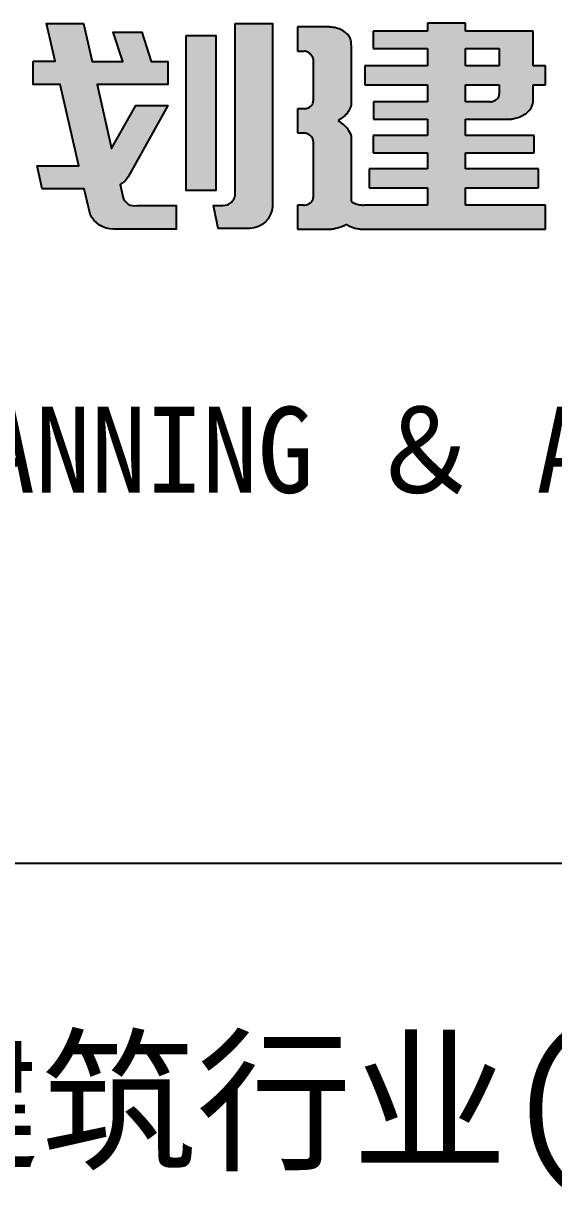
# Model space of a CAD drawing. Extents: x -173215 to 463891, y -864580 to -620646.
# Drawn here: x -12957 to -12113, y -703955 to -702097 of the extents above; entities that cross this region are included whole.
import ezdxf
from ezdxf.enums import TextEntityAlignment as Align

# ---------------------------------------------------------------- set-up
doc = ezdxf.new("R2010")
doc.units = 0
doc.header["$LTSCALE"] = 500
doc.header["$MEASUREMENT"] = 0
doc.layers.get('0').update_dxf_attribs({"linetype": 'CONTINUOUS'})
doc.layers.add('WALL', color=6, linetype='CONTINUOUS')
doc.layers.add('图框', color=4, linetype='CONTINUOUS')
doc.styles.add('iIcon2', font='')
doc.styles.add('图框艺术体', font='simhei.ttf', dxfattribs={"width": 0.9})
doc.styles.get('iIcon2').set_extended_font_data('SimSun')

# ---------------------------------------------------------------- blocks, each defined once
blk = doc.blocks.new('A1')
h = blk.add_hatch(color=0)
h.dxf.hatch_style = 1
edge = h.paths.add_edge_path()
edge.add_line((499907.9289028043, 391799.8102194821), (499804.6575156818, 391799.8102194822))
edge.add_line((499804.6575156818, 391799.8102194822), (499804.6575156818, 391812.8723855542))
edge.add_line((499804.6575156818, 391812.8723855542), (499746.2662531775, 391812.8723855542))
edge.add_line((499746.2662531775, 391812.8723855542), (499746.2662531776, 391799.8102194822))
edge.add_line((499746.2662531776, 391799.8102194822), (499663.0551200981, 391799.8102194821))
edge.add_line((499663.0551200981, 391799.8102194821), (499663.055120098, 391771.390772095))
edge.add_line((499663.055120098, 391771.390772095), (499746.2662531776, 391771.3907720951))
edge.add_line((499746.2662531776, 391771.3907720951), (499746.2662531776, 391743.1962322638))
edge.add_line((499746.2662531776, 391743.1962322638), (499650.3385152966, 391743.1962322636))
edge.add_line((499650.3385152966, 391743.1962322636), (499650.3385152966, 391711.9906454532))
edge.add_line((499650.3385152966, 391711.9906454532), (499746.2662531775, 391711.9906454532))
edge.add_line((499746.2662531775, 391711.9906454532), (499746.2662531776, 391683.8175802907))
edge.add_line((499746.2662531776, 391683.8175802907), (499663.2676734882, 391683.8175802907))
edge.add_line((499663.2676734882, 391683.8175802907), (499663.2676734882, 391655.3877932482))
edge.add_line((499663.2676734882, 391655.3877932482), (499746.2662531775, 391655.3877932482))
edge.add_line((499746.2662531775, 391655.3877932482), (499746.2662531775, 391628.6634728641))
edge.add_line((499746.2662531775, 391628.6634728641), (499663.1423936758, 391628.6634728641))
edge.add_line((499663.1423936758, 391628.6634728641), (499663.1423936758, 391600.1255171203))
edge.add_line((499663.1423936758, 391600.1255171203), (499746.2662531775, 391600.1255171202))
edge.add_line((499746.2662531775, 391600.1255171202), (499746.2662531775, 391573.5053886473))
edge.add_line((499746.2662531775, 391573.5053886473), (499656.7320086561, 391573.5053886474))
edge.add_line((499656.7320086561, 391573.5053886474), (499656.7320086561, 391542.1948145677))
edge.add_line((499656.7320086561, 391542.1948145677), (499746.2662531774, 391542.1948145676))
edge.add_line((499746.2662531774, 391542.1948145676), (499746.2662531775, 391514.1287250693))
edge.add_line((499746.2662531775, 391514.1287250693), (499648.8725882611, 391514.128741846))
edge.add_spline(control_points=[(499648.8725882588, 391514.128741846), (499647.516805486, 391514.1248151271), (499646.1607248433, 391514.1965286431), (499641.7445433073, 391514.678954967), (499638.7324416775, 391515.4083780448), (499634.4495737447, 391517.0801189559), (499633.0368026386, 391517.7518299996), (499631.6948611921, 391518.5173174875)], knot_values=[0.9513714849087886, 0.9513714849087886, 0.9513714849087886, 0.9513714849087886, 1.090703220191351, 1.090703220191351, 1.408924883728573, 1.408924883728573, 1.574416654039366, 1.574416654039366, 1.574416654039366, 1.574416654039366], degree=3, periodic=0)
edge.add_line((499631.6948611921, 391518.5173174875), (499629.6768083906, 391519.8315117532))
edge.add_line((499629.6768083906, 391519.8315117532), (499629.6768083906, 391627.6929589767))
edge.add_spline(control_points=[(499629.6768083906, 391627.6929589767), (499629.0389010403, 391629.6955345451), (499628.2299742769, 391631.6691520484), (499625.6602429506, 391636.7476009296), (499623.6198191801, 391639.7757828386), (499618.9745301421, 391645.1443308506), (499616.4492767555, 391647.5229899169), (499613.6413075626, 391649.6886044737)], knot_values=[3.391103965101848, 3.391103965101848, 3.391103965101848, 3.391103965101848, 3.526234999189308, 3.526234999189308, 3.747079914326613, 3.747079914326613, 3.94529361934048, 3.94529361934048, 3.94529361934048, 3.94529361934048], degree=3, periodic=0)
edge.add_line((499613.6413075626, 391649.6886044737), (499609.5170604697, 391652.986123019))
edge.add_line((499609.5170604697, 391652.986123019), (499613.7215037394, 391656.0837060186))
edge.add_spline(control_points=[(499613.7215037394, 391656.0837060186), (499615.566837668, 391657.4344776521), (499617.2881708091, 391658.8832742923), (499621.4332136043, 391662.8945350292), (499623.6285346302, 391665.5901668347), (499627.1918020804, 391671.2635780823), (499628.5600892682, 391674.2407480872), (499629.5387159159, 391677.4342343109), (499629.5829340947, 391677.5820117931), (499629.6261334103, 391677.7299442384)], knot_values=[2.311832462008515, 2.311832462008515, 2.311832462008515, 2.311832462008515, 2.450793033216761, 2.450793033216761, 2.675985772782195, 2.675985772782195, 2.901178512347629, 2.901178512347629, 2.912092230434895, 2.912092230434895, 2.912092230434895, 2.912092230434895], degree=3, periodic=0)
edge.add_line((499629.6261334103, 391677.7299442383), (499629.6261334103, 391775.9993304876))
edge.add_spline(control_points=[(499629.6261334103, 391775.9993304876), (499629.630080546, 391778.1625855921), (499629.5176349047, 391779.8966171443), (499629.2926283568, 391783.6265630543), (499628.8393377613, 391786.0289184858), (499626.7663480617, 391790.6016039109), (499625.3315646446, 391792.8036633595), (499621.7281981602, 391796.8727997523), (499619.5595313578, 391798.7384310508), (499614.6276976406, 391801.9682940993), (499611.8652945107, 391803.3316295663), (499605.9514387894, 391805.4305459041), (499602.8008605887, 391806.1657647682), (499597.7860857357, 391806.7684625977), (499595.9719772948, 391806.8768094087), (499594.1578709034, 391806.8765785517)], knot_values=[-0.09946393604087977, -0.09946393604087977, -0.09946393604087977, -0.09946393604087977, 0.07948016177026485, 0.07948016177026485, 0.3479203152235475, 0.3479203152235475, 0.6163604686768303, 0.6163604686768303, 0.884800622130113, 0.884800622130113, 1.153240775583396, 1.153240775583396, 1.421680929036679, 1.421680929036679, 1.570955397518689, 1.570955397518689, 1.570955397518689, 1.570955397518689], degree=3, periodic=0)
edge.add_line((499594.1578719218, 391806.8765785193), (499547.0065997255, 391806.8765785193))
edge.add_line((499547.0065997255, 391806.8765785193), (499547.0065997255, 391767.2103699229))
edge.add_line((499547.0065997255, 391767.2103699229), (499557.3011671106, 391767.2103699229))
edge.add_spline(control_points=[(499557.301167111, 391767.2103699229), (499559.7906281099, 391766.8415706282), (499561.530858275, 391766.1187200162), (499564.3205810933, 391764.4915974619), (499565.6203750136, 391763.3921081147), (499568.07310273, 391761.0128298), (499569.1183029701, 391759.6603405565), (499570.4085476788, 391757.2990942172), (499570.8064099727, 391756.3680350843), (499571.2883611631, 391754.2152674938)], knot_values=[3.386551680851742, 3.386551680851742, 3.386551680851742, 3.386551680851742, 3.627015090191965, 3.627015090191965, 3.904526008478623, 3.904526008478623, 4.182036926765281, 4.182036926765281, 4.349186330027427, 4.349186330027427, 4.349186330027427, 4.349186330027427], degree=3, periodic=0)
edge.add_line((499571.2883611631, 391754.2152674938), (499571.2883611631, 391684.5541656874))
edge.add_spline(control_points=[(499571.2883611631, 391685.3483910699), (499571.2927789426, 391685.2113248752), (499571.2908990225, 391684.9785081674), (499571.237864952, 391683.6543733178), (499571.0284694527, 391682.5704378734), (499570.2232756086, 391680.2623889592), (499569.5479114454, 391679.0692386188), (499567.8548943002, 391676.9568842758), (499566.8385217928, 391676.0361613174), (499564.1445981266, 391674.2111195196), (499562.36335759, 391673.4491224194), (499559.5623151378, 391672.7810438627), (499558.6068548425, 391672.6371838089), (499557.3785872198, 391672.5640585373)], knot_values=[-1.487500499190211, -1.487500499190211, -1.487500499190211, -1.487500499190211, -1.436353530280068, -1.436353530280068, -1.196218717986405, -1.196218717986405, -0.8982293874048811, -0.8982293874048811, -0.6002400568233572, -0.6002400568233572, -0.187335728827086, -0.187335728827086, 0.01911643517104955, 0.01911643517104955, 0.01911643517104955, 0.01911643517104955], degree=3, periodic=0)
edge.add_line((499557.3785872198, 391672.5640585373), (499546.9362178085, 391672.5640585373))
edge.add_line((499546.9362178085, 391672.5640585373), (499546.9362178083, 391632.6600378691))
edge.add_line((499546.9362178083, 391632.6600378691), (499557.2068553419, 391632.6600378691))
edge.add_spline(control_points=[(499557.2068553419, 391632.6600378691), (499559.5083405227, 391632.2924965217), (499561.016320444, 391631.8139085879), (499563.6968602023, 391630.5742917169), (499564.8880929395, 391629.847201985), (499567.037737794, 391628.1323806124), (499567.996149875, 391627.1440675079), (499569.593819221, 391624.9474751431), (499570.2322340413, 391623.7384831654), (499570.9533816069, 391621.6305217981), (499571.1524369888, 391620.7718924236), (499571.2897688014, 391619.4124092435)], knot_values=[0.09832068293461194, 0.09832068293461194, 0.09832068293461194, 0.09832068293461194, 0.3878882526098777, 0.3878882526098777, 0.6477281066924279, 0.6477281066924279, 0.907567960774978, 0.907567960774978, 1.167407814857528, 1.167407814857528, 1.336230672169579, 1.336230672169579, 1.336230672169579, 1.336230672169579], degree=3, periodic=0)
edge.add_line((499571.2897688014, 391619.4124092435), (499571.2897688014, 391526.7484184753))
edge.add_spline(control_points=[(499571.2897688014, 391526.7484184753), (499571.2432588252, 391525.2958664132), (499570.9594635144, 391523.9876287159), (499569.9252842258, 391521.4318371353), (499569.1367715331, 391520.2025097169), (499567.2021210566, 391518.061759366), (499566.0570793106, 391517.1483810305), (499563.1472797061, 391515.4443433839), (499561.3004047734, 391514.7807648817), (499558.4304838814, 391514.2649048068), (499557.4570714199, 391514.172593714), (499556.4326542526, 391514.1601417142)], knot_values=[1.586367827487998, 1.586367827487998, 1.586367827487998, 1.586367827487998, 1.872585217741985, 1.872585217741985, 2.185500725120694, 2.185500725120694, 2.498416232499404, 2.498416232499404, 2.909300387812437, 2.909300387812437, 3.114742465468954, 3.114742465468954, 3.114742465468954, 3.114742465468954], degree=3, periodic=0)
edge.add_line((499556.4326542526, 391514.1601417142), (499546.9756316818, 391514.1601417142))
edge.add_line((499546.9756316818, 391514.1601417142), (499546.9756316818, 391474.3603129571))
edge.add_line((499546.9756316818, 391474.3603129571), (499594.8732371089, 391474.3603129571))
edge.add_spline(control_points=[(499594.8732371089, 391474.3603129571), (499597.347924398, 391474.5326031277), (499599.8075709335, 391474.8350379792), (499606.4390101631, 391476.0109823354), (499610.5344675842, 391477.1424289733), (499616.3082343909, 391479.3529462261), (499618.1572186719, 391480.1659679008), (499619.9399941821, 391481.0573092905)], knot_values=[1.657599925298069, 1.657599925298069, 1.657599925298069, 1.657599925298069, 1.788930252808407, 1.788930252808407, 2.017152723414768, 2.017152723414768, 2.129372264282285, 2.129372264282285, 2.129372264282285, 2.129372264282285], degree=3, periodic=0)
edge.add_line((499619.9399941824, 391481.0573092906), (499621.685689452, 391482.0428074906))
edge.add_line((499621.685689452, 391482.0428074906), (499623.644365761, 391480.9910457135))
edge.add_spline(control_points=[(499623.644365761, 391480.9910457135), (499625.5421775923, 391479.9557472126), (499627.5371106262, 391479.0241726884), (499633.0837820895, 391476.8375387602), (499636.7753456454, 391475.7919964125), (499642.4241243594, 391474.7719807512), (499644.2978630919, 391474.522864885), (499646.1840852991, 391474.3603129571)], knot_values=[0.9723196980382531, 0.9723196980382531, 0.9723196980382531, 0.9723196980382531, 1.11294085342267, 1.11294085342267, 1.348800516823549, 1.348800516823549, 1.463491189088361, 1.463491189088361, 1.463491189088361, 1.463491189088361], degree=3, periodic=0)
edge.add_line((499646.1840852991, 391474.3603129571), (499927.0488544334, 391474.3603129571))
edge.add_line((499927.0488544334, 391474.3603129571), (499927.0488544334, 391514.1287250693))
edge.add_line((499927.0488544334, 391514.1287250693), (499804.6575156818, 391514.1287250694))
edge.add_line((499804.6575156818, 391514.1287250694), (499804.6575156818, 391542.1948145677))
edge.add_line((499804.6575156818, 391542.1948145677), (499916.0256385598, 391542.1948145677))
edge.add_line((499916.0256385598, 391542.1948145677), (499916.0256385597, 391573.5053886473))
edge.add_line((499916.0256385597, 391573.5053886473), (499804.6575156818, 391573.5053886473))
edge.add_line((499804.6575156818, 391573.5053886473), (499804.6575156818, 391600.1255171202))
edge.add_line((499804.6575156818, 391600.1255171202), (499909.599769519, 391600.1255171202))
edge.add_line((499909.599769519, 391600.1255171202), (499909.599769519, 391628.6634728641))
edge.add_line((499909.599769519, 391628.6634728641), (499804.6575156816, 391628.6634728641))
edge.add_line((499804.6575156816, 391628.6634728641), (499804.6575156819, 391655.3877932482))
edge.add_line((499804.6575156819, 391655.3877932482), (499872.7526750282, 391655.3877932482))
edge.add_spline(control_points=[(499872.7526750282, 391655.3877932482), (499874.639772462, 391655.5521934999), (499876.5111486797, 391655.8228072897), (499881.5256230669, 391656.8431100572), (499884.5966459165, 391657.7996099254), (499890.3309489737, 391660.2613686182), (499892.9936555433, 391661.7663203101), (499897.7516112896, 391665.2139295115), (499899.8464083862, 391667.1559384646), (499903.3586752978, 391671.3402198555), (499904.776251631, 391673.5815665229), (499906.8811853203, 391678.2251416138), (499907.5694620732, 391680.6269946482), (499908.0292847187, 391684.1367406719), (499908.097271906, 391685.2275973131), (499908.0908505413, 391686.3182430553)], knot_values=[-1.46233434582702, -1.46233434582702, -1.46233434582702, -1.46233434582702, -1.321737701097408, -1.321737701097408, -1.078275998243133, -1.078275998243133, -0.8348142953888574, -0.8348142953888574, -0.5913525925345822, -0.5913525925345822, -0.3478908896803069, -0.3478908896803069, -0.1044291868260317, -0.1044291868260317, 0.004710103025224788, 0.004710103025224788, 0.004710103025224788, 0.004710103025224788], degree=3, periodic=0)
edge.add_line((499908.0908505413, 391686.3182430553), (499908.0907812138, 391711.9906454532))
edge.add_line((499908.0907812138, 391711.9906454532), (499927.0981217756, 391711.9906454532))
edge.add_line((499927.0981217756, 391711.9906454532), (499927.0981217756, 391743.1962322636))
edge.add_line((499927.0981217756, 391743.1962322636), (499907.9289028043, 391743.1962322638))
edge.add_line((499907.9289028043, 391743.1962322638), (499907.9289028043, 391799.8102194821))
h.paths.add_polyline_path([(499804.6575156818, 391771.3907720951), (499855.983216278, 391771.3907720951), (499855.9832162781, 391743.1962322638), (499804.6575156818, 391743.1962322638)], flags=16)
edge = h.paths.add_edge_path(flags=16)
edge.add_line((499804.6575156818, 391711.9906454532), (499855.9846239163, 391711.9906454532))
edge.add_line((499855.9846239163, 391711.9906454532), (499855.9846239163, 391696.3831893447))
edge.add_spline(control_points=[(499855.9846239163, 391696.3831893457), (499855.9744802449, 391695.1333386215), (499855.7579818387, 391693.9193547678), (499854.9054273614, 391691.4931697166), (499854.2255796466, 391690.2991295288), (499852.5232004779, 391688.1866953457), (499851.5019423171, 391687.266763504), (499848.7997911511, 391685.447636748), (499847.016149313, 391684.6902323679), (499844.2128749122, 391684.0291747605), (499843.2569022771, 391683.8876797855), (499842.0382513763, 391683.8175802907)], knot_values=[1.650999810835775, 1.650999810835775, 1.650999810835775, 1.650999810835775, 1.918465449896058, 1.918465449896058, 2.217066645749255, 2.217066645749255, 2.515667841602451, 2.515667841602451, 2.928564907150825, 2.928564907150825, 3.135013439925012, 3.135013439925012, 3.135013439925012, 3.135013439925012], degree=3, periodic=0)
edge.add_line((499842.0382513763, 391683.8175802907), (499804.6575156818, 391683.8175802908))
edge.add_line((499804.6575156818, 391683.8175802908), (499804.6575156818, 391711.9906454532))
at = {"layer": 'WALL', "color": 0}
for p, q in [((499594.1573618772, 391806.8765785193), (499547.0065997255, 391806.8765785193)), ((499547.0065997255, 391806.8765785193), (499547.0065997255, 391767.2103699229)), ((499804.6575156818, 391812.8723855542), (499746.2662531775, 391812.8723855542)), ((499746.2662531775, 391812.8723855542), (499746.2662531776, 391799.8102194822)), ((499804.6575156818, 391799.8102194822), (499804.6575156818, 391812.8723855542)), ((499746.2662531776, 391799.8102194822), (499663.0551200981, 391799.8102194821)), ((499663.0551200981, 391799.8102194821), (499663.055120098, 391771.390772095)), ((499907.9289028043, 391799.8102194821), (499804.6575156818, 391799.8102194822)), ((499907.9289028043, 391743.1962322638), (499907.9289028043, 391799.8102194821)), ((499547.0065997255, 391767.2103699229), (499557.301167111, 391767.2103699229)), ((499629.6261334103, 391677.7299442384), (499629.6261334103, 391775.9993304876)), ((499663.055120098, 391771.390772095), (499746.2662531776, 391771.3907720951)), ((499746.2662531776, 391771.3907720951), (499746.2662531776, 391743.1962322638)), ((499804.6575156818, 391771.3907720951), (499855.983216278, 391771.3907720951)), ((499804.6575156818, 391743.1962322638), (499804.6575156818, 391771.3907720951)), ((499855.983216278, 391771.3907720951), (499855.9832162781, 391743.1962322638)), ((499571.2883611631, 391754.2152674938), (499571.2883611631, 391685.3483910699)), ((499746.2662531776, 391743.1962322638), (499650.3385152966, 391743.1962322636)), ((499650.3385152966, 391743.1962322636), (499650.3385152966, 391711.9906454532)), ((499855.9832162781, 391743.1962322638), (499804.6575156818, 391743.1962322638)), ((499927.0981217756, 391743.1962322636), (499907.9289028043, 391743.1962322638)), ((499927.0981217756, 391711.9906454532), (499927.0981217756, 391743.1962322636)), ((499650.3385152966, 391711.9906454532), (499746.2662531775, 391711.9906454532)), ((499746.2662531775, 391711.9906454532), (499746.2662531776, 391683.8175802907)), ((499804.6575156818, 391683.8175802908), (499804.6575156818, 391711.9906454532)), ((499804.6575156818, 391711.9906454532), (499855.9846239163, 391711.9906454532)), ((499855.9846239163, 391711.9906454532), (499855.9846239163, 391696.3831893457)), ((499908.0908505413, 391686.3182430553), (499908.0907812138, 391711.9906454532)), ((499908.0907812138, 391711.9906454532), (499927.0981217756, 391711.9906454532)), ((499746.2662531776, 391683.8175802907), (499663.2676734882, 391683.8175802907)), ((499663.2676734882, 391683.8175802907), (499663.2676734882, 391655.3877932482)), ((499842.0382513763, 391683.8175802907), (499804.6575156818, 391683.8175802908)), ((499557.3785872198, 391672.5640585373), (499546.9362178085, 391672.5640585373)), ((499546.9362178085, 391672.5640585373), (499546.9362178083, 391632.6600378691)), ((499613.7215037394, 391656.0837060186), (499609.5170604697, 391652.986123019)), ((499613.6413075626, 391649.6886044737), (499609.5170604697, 391652.986123019)), ((499663.2676734882, 391655.3877932482), (499746.2662531775, 391655.3877932482)), ((499746.2662531775, 391655.3877932482), (499746.2662531775, 391628.6634728641)), ((499804.6575156816, 391628.6634728641), (499804.6575156819, 391655.3877932482)), ((499804.6575156819, 391655.3877932482), (499872.7526750282, 391655.3877932482)), ((499546.9362178083, 391632.6600378691), (499557.2068553419, 391632.6600378691)), ((499629.6768083906, 391519.8315117531), (499629.6768083906, 391627.6929589767)), ((499746.2662531775, 391628.6634728641), (499663.1423936758, 391628.6634728641)), ((499663.1423936758, 391628.6634728641), (499663.1423936758, 391600.1255171203)), ((499909.599769519, 391628.6634728641), (499804.6575156816, 391628.6634728641)), ((499909.599769519, 391600.1255171202), (499909.599769519, 391628.6634728641)), ((499571.2897688014, 391619.4124092435), (499571.2897688014, 391526.7484184753)), ((499663.1423936758, 391600.1255171203), (499746.2662531775, 391600.1255171202)), ((499746.2662531775, 391600.1255171202), (499746.2662531775, 391573.5053886473)), ((499804.6575156818, 391573.5053886473), (499804.6575156818, 391600.1255171202)), ((499804.6575156818, 391600.1255171202), (499909.599769519, 391600.1255171202)), ((499746.2662531775, 391573.5053886473), (499656.7320086561, 391573.5053886474)), ((499656.7320086561, 391573.5053886474), (499656.7320086561, 391542.1948145677)), ((499916.0256385597, 391573.5053886473), (499804.6575156818, 391573.5053886473)), ((499916.0256385598, 391542.1948145677), (499916.0256385597, 391573.5053886473)), ((499656.7320086561, 391542.1948145677), (499746.2662531774, 391542.1948145676)), ((499746.2662531774, 391542.1948145676), (499746.2662531775, 391514.1287250693)), ((499804.6575156818, 391514.1287250694), (499804.6575156818, 391542.1948145677)), ((499804.6575156818, 391542.1948145677), (499916.0256385598, 391542.1948145677)), ((499631.6948611921, 391518.5173174875), (499629.6768083906, 391519.8315117532)), ((499556.4326542526, 391514.1601417142), (499546.9756316818, 391514.1601417142)), ((499546.9756316818, 391514.1601417142), (499546.9756316818, 391474.3603129571)), ((499746.2662531775, 391514.1287250693), (499648.8725882588, 391514.128741846)), ((499927.0488544334, 391514.1287250693), (499804.6575156818, 391514.1287250694)), ((499927.0488544334, 391474.3603129571), (499927.0488544334, 391514.1287250693)), ((499619.9399941821, 391481.0573092905), (499621.685689452, 391482.0428074906)), ((499623.644365761, 391480.9910457135), (499621.685689452, 391482.0428074906)), ((499546.9756316818, 391474.3603129571), (499594.8732371089, 391474.3603129571)), ((499646.1840852991, 391474.3603129571), (499927.0488544334, 391474.3603129571))]:
    blk.add_line(p, q, dxfattribs=at)
for points, knots in [([(499629.6261334103, 391775.9993304876), (499629.630080546, 391778.1625855921), (499629.5176349047, 391779.8966171443), (499629.2926283568, 391783.6265630543), (499628.8393377613, 391786.0289184858), (499626.7663480617, 391790.6016039109), (499625.3315646446, 391792.8036633595), (499621.7281981602, 391796.8727997523), (499619.5595313578, 391798.7384310508), (499614.6276976406, 391801.9682940993), (499611.8652945107, 391803.3316295663), (499605.9514387894, 391805.4305459041), (499602.8008605887, 391806.1657647682), (499597.7860857357, 391806.7684625977), (499595.9719772948, 391806.8768094087), (499594.1578709034, 391806.8765785517)], [-0.09946393604087977, -0.09946393604087977, -0.09946393604087977, -0.09946393604087977, 0.07948016177026485, 0.07948016177026485, 0.3479203152235475, 0.3479203152235475, 0.6163604686768303, 0.6163604686768303, 0.884800622130113, 0.884800622130113, 1.153240775583396, 1.153240775583396, 1.421680929036679, 1.421680929036679, 1.570955397518689, 1.570955397518689, 1.570955397518689, 1.570955397518689]), ([(499571.2883611631, 391754.2152674938), (499570.8064099727, 391756.3680350843), (499570.4085476788, 391757.2990942172), (499569.1183029701, 391759.6603405565), (499568.07310273, 391761.0128298), (499565.6203750136, 391763.3921081147), (499564.3205810933, 391764.4915974619), (499561.530858275, 391766.1187200162), (499559.7906281099, 391766.8415706282), (499557.301167111, 391767.2103699229)], [3.386551680851742, 3.386551680851742, 3.386551680851742, 3.386551680851742, 3.553701084113889, 3.553701084113889, 3.831212002400546, 3.831212002400546, 4.108722920687204, 4.108722920687204, 4.349186330027427, 4.349186330027427, 4.349186330027427, 4.349186330027427]), ([(499842.0382513763, 391683.8175802907), (499843.2569022771, 391683.8876797855), (499844.2128749122, 391684.0291747605), (499847.016149313, 391684.6902323679), (499848.7997911511, 391685.447636748), (499851.5019423171, 391687.266763504), (499852.5232004779, 391688.1866953457), (499854.2255796466, 391690.2991295288), (499854.9054273614, 391691.4931697166), (499855.7579818387, 391693.9193547678), (499855.9744802449, 391695.1333386215), (499855.9846239163, 391696.3831893457)], [1.650999810835775, 1.650999810835775, 1.650999810835775, 1.650999810835775, 1.857448343609962, 1.857448343609962, 2.270345409158335, 2.270345409158335, 2.568946605011532, 2.568946605011532, 2.867547800864728, 2.867547800864728, 3.135013439925012, 3.135013439925012, 3.135013439925012, 3.135013439925012]), ([(499557.3785872198, 391672.5640585373), (499558.6068548425, 391672.6371838089), (499559.5623151378, 391672.7810438627), (499562.36335759, 391673.4491224194), (499564.1445981266, 391674.2111195196), (499566.8385217928, 391676.0361613174), (499567.8548943002, 391676.9568842758), (499569.5479114454, 391679.0692386188), (499570.2232756086, 391680.2623889592), (499571.0284694527, 391682.5704378734), (499571.237864952, 391683.6543733178), (499571.2908990225, 391684.9785081674), (499571.2927789426, 391685.2113248752), (499571.2883611631, 391685.3483910699)], [-1.487500499190211, -1.487500499190211, -1.487500499190211, -1.487500499190211, -1.281048335192076, -1.281048335192076, -0.8681440071958044, -0.8681440071958044, -0.5701546766142805, -0.5701546766142805, -0.2721653460327567, -0.2721653460327567, -0.03203053373909326, -0.03203053373909326, 0.01911643517104955, 0.01911643517104955, 0.01911643517104955, 0.01911643517104955]), ([(499613.7215037394, 391656.0837060186), (499615.566837668, 391657.4344776521), (499617.2881708091, 391658.8832742923), (499621.4332136043, 391662.8945350292), (499623.6285346302, 391665.5901668347), (499627.1918020804, 391671.2635780823), (499628.5600892682, 391674.2407480872), (499629.5387159159, 391677.4342343109), (499629.5829340947, 391677.5820117931), (499629.6261334103, 391677.7299442384)], [2.311832462008515, 2.311832462008515, 2.311832462008515, 2.311832462008515, 2.450793033216761, 2.450793033216761, 2.675985772782195, 2.675985772782195, 2.901178512347629, 2.901178512347629, 2.912092230434895, 2.912092230434895, 2.912092230434895, 2.912092230434895]), ([(499872.7526750282, 391655.3877932482), (499874.639772462, 391655.5521934999), (499876.5111486797, 391655.8228072897), (499881.5256230669, 391656.8431100572), (499884.5966459165, 391657.7996099254), (499890.3309489737, 391660.2613686182), (499892.9936555433, 391661.7663203101), (499897.7516112896, 391665.2139295115), (499899.8464083862, 391667.1559384646), (499903.3586752978, 391671.3402198555), (499904.776251631, 391673.5815665229), (499906.8811853203, 391678.2251416138), (499907.5694620732, 391680.6269946482), (499908.0292847187, 391684.1367406719), (499908.097271906, 391685.2275973131), (499908.0908505413, 391686.3182430553)], [-1.46233434582702, -1.46233434582702, -1.46233434582702, -1.46233434582702, -1.321737701097408, -1.321737701097408, -1.078275998243133, -1.078275998243133, -0.8348142953888574, -0.8348142953888574, -0.5913525925345822, -0.5913525925345822, -0.3478908896803069, -0.3478908896803069, -0.1044291868260317, -0.1044291868260317, 0.004710103025224788, 0.004710103025224788, 0.004710103025224788, 0.004710103025224788]), ([(499629.6768083906, 391627.6929589767), (499629.0389010403, 391629.6955345451), (499628.2299742769, 391631.6691520484), (499625.6602429506, 391636.7476009296), (499623.6198191801, 391639.7757828386), (499618.9745301421, 391645.1443308506), (499616.4492767555, 391647.5229899169), (499613.6413075626, 391649.6886044737)], [3.391103965101848, 3.391103965101848, 3.391103965101848, 3.391103965101848, 3.526234999189308, 3.526234999189308, 3.747079914326613, 3.747079914326613, 3.94529361934048, 3.94529361934048, 3.94529361934048, 3.94529361934048]), ([(499571.2897688014, 391619.4124092435), (499571.1524369888, 391620.7718924236), (499570.9533816069, 391621.6305217981), (499570.2322340413, 391623.7384831654), (499569.593819221, 391624.9474751431), (499567.996149875, 391627.1440675079), (499567.037737794, 391628.1323806124), (499564.8880929395, 391629.847201985), (499563.6968602023, 391630.5742917169), (499561.016320444, 391631.8139085879), (499559.5083405227, 391632.2924965217), (499557.2068553419, 391632.6600378691)], [0.09832068293461194, 0.09832068293461194, 0.09832068293461194, 0.09832068293461194, 0.2671435402466629, 0.2671435402466629, 0.526983394329213, 0.526983394329213, 0.7868232484117632, 0.7868232484117632, 1.046663102494313, 1.046663102494313, 1.336230672169579, 1.336230672169579, 1.336230672169579, 1.336230672169579]), ([(499556.4326542526, 391514.1601417142), (499557.4570714199, 391514.172593714), (499558.4304838814, 391514.2649048068), (499561.3004047734, 391514.7807648817), (499563.1472797061, 391515.4443433839), (499566.0570793106, 391517.1483810305), (499567.2021210566, 391518.061759366), (499569.1367715331, 391520.2025097169), (499569.9252842258, 391521.4318371353), (499570.9594635144, 391523.9876287159), (499571.2432588252, 391525.2958664132), (499571.2897688014, 391526.7484184753)], [1.586367827487998, 1.586367827487998, 1.586367827487998, 1.586367827487998, 1.791809905144515, 1.791809905144515, 2.202694060457548, 2.202694060457548, 2.515609567836258, 2.515609567836258, 2.828525075214967, 2.828525075214967, 3.114742465468954, 3.114742465468954, 3.114742465468954, 3.114742465468954]), ([(499631.6948611921, 391518.5173174875), (499633.0368026386, 391517.7518299996), (499634.4495737447, 391517.0801189559), (499638.7324416775, 391515.4083780448), (499641.7445433073, 391514.678954967), (499646.1607248433, 391514.1965286431), (499647.516805486, 391514.1248151271), (499648.8725882588, 391514.128741846)], [0.9513714849087886, 0.9513714849087886, 0.9513714849087886, 0.9513714849087886, 1.116863255219582, 1.116863255219582, 1.435084918756804, 1.435084918756804, 1.574416654039366, 1.574416654039366, 1.574416654039366, 1.574416654039366]), ([(499594.8732371089, 391474.3603129571), (499597.347924398, 391474.5326031277), (499599.8075709335, 391474.8350379792), (499606.4390101631, 391476.0109823354), (499610.5344675842, 391477.1424289733), (499616.3082343909, 391479.3529462261), (499618.1572186719, 391480.1659679008), (499619.9399941821, 391481.0573092905)], [1.657599925298069, 1.657599925298069, 1.657599925298069, 1.657599925298069, 1.788930252808407, 1.788930252808407, 2.017152723414768, 2.017152723414768, 2.129372264282285, 2.129372264282285, 2.129372264282285, 2.129372264282285]), ([(499623.644365761, 391480.9910457135), (499625.5421775923, 391479.9557472126), (499627.5371106262, 391479.0241726884), (499633.0837820895, 391476.8375387602), (499636.7753456454, 391475.7919964125), (499642.4241243594, 391474.7719807512), (499644.2978630919, 391474.522864885), (499646.1840852991, 391474.3603129571)], [0.9723196980382531, 0.9723196980382531, 0.9723196980382531, 0.9723196980382531, 1.11294085342267, 1.11294085342267, 1.348800516823549, 1.348800516823549, 1.463491189088361, 1.463491189088361, 1.463491189088361, 1.463491189088361])]:
    blk.add_open_spline(points, degree=3, knots=knots, dxfattribs=at)
blk = doc.blocks.new('sdfs')
at = {"layer": '图框'}
h = blk.add_hatch(color=256, dxfattribs=at)
h.dxf.hatch_style = 1
edge = h.paths.add_edge_path()
edge.add_line((909910.4451949939, 392516.4540623629), (909969.4290054694, 392516.4540623629))
edge.add_line((909969.4290054694, 392516.4540623629), (909969.4290054694, 392224.7283024571))
edge.add_arc((909932.6965340358, 392226.2097765147), 36.76233429751995, 271.3516191714221, 357.6904295127289, ccw=False)
edge.add_line((909933.5636845968, 392189.4576708211), (909883.1387719829, 392189.4576708211))
edge.add_line((909883.1387719829, 392189.4576708211), (909875.8446831991, 392226.1441687262))
edge.add_line((909875.8446831991, 392226.1441687262), (909890.5927799921, 392226.1441687262))
edge.add_arc((909890.592779992, 392246.2455257098), 20.10135698365048, 270.0000000003318, 350.9734199348794)
edge.add_line((909910.4451949939, 392243.0917706175), (909910.4451949939, 392516.4540623629))
h.paths.add_polyline_path([(909832.094664997, 392497.2162548), (909879.6006297318, 392497.2162548), (909879.6006297318, 392250.115332846), (909832.094664997, 392250.115332846)])
edge = h.paths.add_edge_path()
edge.add_line((909588.473752372, 392456.050449929), (909623.651792314, 392456.050449929))
edge.add_line((909623.651792314, 392456.050449929), (909609.8984919412, 392516.1523296179))
edge.add_line((909609.8984919412, 392516.1523296179), (909668.426544084, 392516.1523296179))
edge.add_line((909668.426544084, 392516.1523296179), (909682.1771505484, 392455.8374391181))
edge.add_line((909682.1771505484, 392455.8374391181), (909731.3391327633, 392455.8374391181))
edge.add_line((909731.3391327633, 392455.8374391181), (909716.0889172872, 392502.584908925))
edge.add_line((909716.0889172872, 392502.584908925), (909761.4095626939, 392502.584908925))
edge.add_line((909761.4095626939, 392502.584908925), (909776.1640990237, 392455.6455339656))
edge.add_line((909776.1640990237, 392455.6455339656), (909802.7640762578, 392455.6455339656))
edge.add_line((909802.7640762578, 392455.6455339656), (909802.7640762578, 392419.0884059292))
edge.add_line((909802.7640762578, 392419.0884059292), (909690.6188856722, 392419.0884059292))
edge.add_line((909690.6188856722, 392419.0884059292), (909713.4371845769, 392316.8367447273))
edge.add_line((909713.4371845769, 392316.8367447273), (909751.7560816823, 392385.8487310407))
edge.add_line((909751.7560816823, 392385.8487310407), (909802.8257477011, 392385.8487310407))
edge.add_line((909802.8257477011, 392385.8487310407), (909739.8090497812, 392272.0307225994))
edge.add_arc((909712.9579979317, 392286.8971277174), 30.69183908718994, 296.95245440153894, 331.028370558346, ccw=False)
edge.add_line((909726.8691035245, 392259.5389456188), (909731.3360820168, 392240.4927715568))
edge.add_arc((909750.0832987757, 392244.8896343483), 19.25592216989358, 193.1992549187053, 282.7036142318938)
edge.add_line((909754.3178251185, 392226.1050841737), (909816.1599847823, 392226.1050841737))
edge.add_line((909816.1599847823, 392226.1050841737), (909816.1599847823, 392188.6079726508))
edge.add_line((909816.1599847823, 392188.6079726508), (909716.4845818595, 392188.6079726508))
edge.add_arc((909716.4845818595, 392230.0687332071), 41.46076055633603, 205.4870111693368, 270, ccw=False)
edge.add_line((909679.058664063, 392212.2278996225), (909669.6246786783, 392252.8309275504))
edge.add_line((909669.6246786783, 392252.8309275504), (909602.6381497628, 392252.8309275504))
edge.add_line((909602.6381497628, 392252.8309275504), (909594.9318708682, 392289.2395342875))
edge.add_line((909594.9318708682, 392289.2395342875), (909661.2199372853, 392289.2395342875))
edge.add_line((909661.2199372853, 392289.2395342875), (909631.6382362321, 392419.197842676))
edge.add_line((909631.6382362321, 392419.197842676), (909588.473752372, 392419.197842676))
edge.add_line((909588.473752372, 392419.197842676), (909588.473752372, 392456.050449929))
blk.add_line((907163.233450373, 391177.4679722395), (913663.233450373, 391177.4679722395), dxfattribs=at)
for points in [[(909910.4451949939, 392516.4540623629), (909969.4290054694, 392516.4540623629), (909969.4290054694, 392224.7283024571, -0.3956191980589924), (909933.5636845968, 392189.4576708211), (909883.1387719829, 392189.4576708211), (909875.8446831991, 392226.1441687262), (909890.5927799921, 392226.1441687262, 0.3687877206231039), (909910.4451949939, 392243.0917706175)], [(909588.473752372, 392456.050449929), (909623.651792314, 392456.050449929), (909609.8984919412, 392516.1523296179), (909668.426544084, 392516.1523296179), (909682.1771505484, 392455.8374391181), (909731.3391327633, 392455.8374391181), (909716.0889172872, 392502.584908925), (909761.4095626939, 392502.584908925), (909776.1640990237, 392455.6455339656), (909802.7640762578, 392455.6455339656), (909802.7640762578, 392419.0884059292), (909690.6188856722, 392419.0884059292), (909713.4371845769, 392316.8367447273), (909751.7560816823, 392385.8487310407), (909802.8257477011, 392385.8487310407), (909739.8090497812, 392272.0307225994, -0.1497896634446751), (909726.8691035245, 392259.5389456188), (909731.3360820168, 392240.4927715568, 0.4116821351494803), (909754.3178251185, 392226.1050841737), (909816.1599847823, 392226.1050841737), (909816.1599847823, 392188.6079726508), (909716.4845818595, 392188.6079726508, -0.2891693241154799), (909679.058664063, 392212.2278996225), (909669.6246786783, 392252.8309275504), (909602.6381497628, 392252.8309275504), (909594.9318708682, 392289.2395342875), (909661.2199372853, 392289.2395342875), (909631.6382362321, 392419.197842676), (909588.473752372, 392419.197842676)]]:
    blk.add_lwpolyline(points, format="xyb", close=True, dxfattribs=at)
blk.add_lwpolyline([(909832.094664997, 392497.2162548), (909879.6006297318, 392497.2162548), (909879.6006297318, 392250.115332846), (909832.094664997, 392250.115332846)], close=True, dxfattribs=at)
at = {"layer": '图框', "xscale": 1.04, "yscale": 0.97}
blk.add_blockref('A1', (390480.5173703249, 12458.162138785), dxfattribs=at)
at = {"layer": '图框', "style": '图框艺术体', "width": 0.95}
blk.add_text('ZHEJIANG YAOHUA PLANNING ＆ ARCHITECTURAL DESIGN CO．,LTD', height=137.1249, dxfattribs=at).set_placement((910434.041486474, 391768.1278268441), align=Align.CENTER)
at = {"layer": '图框', "style": 'iIcon2'}
blk.add_text('工程设计证书编号 建筑行业(建筑工程)甲级A133015851', height=181.8, dxfattribs=at).set_placement((907244.8856215981, 390707.1504036951))

msp = doc.modelspace()

# ---------------------------------------------------------------- block references
at = {"layer": 'WALL'}
msp.add_blockref('sdfs', (-922530.1871381432, -1094613.973005599), dxfattribs=at)

doc.saveas('drawing.dxf')
